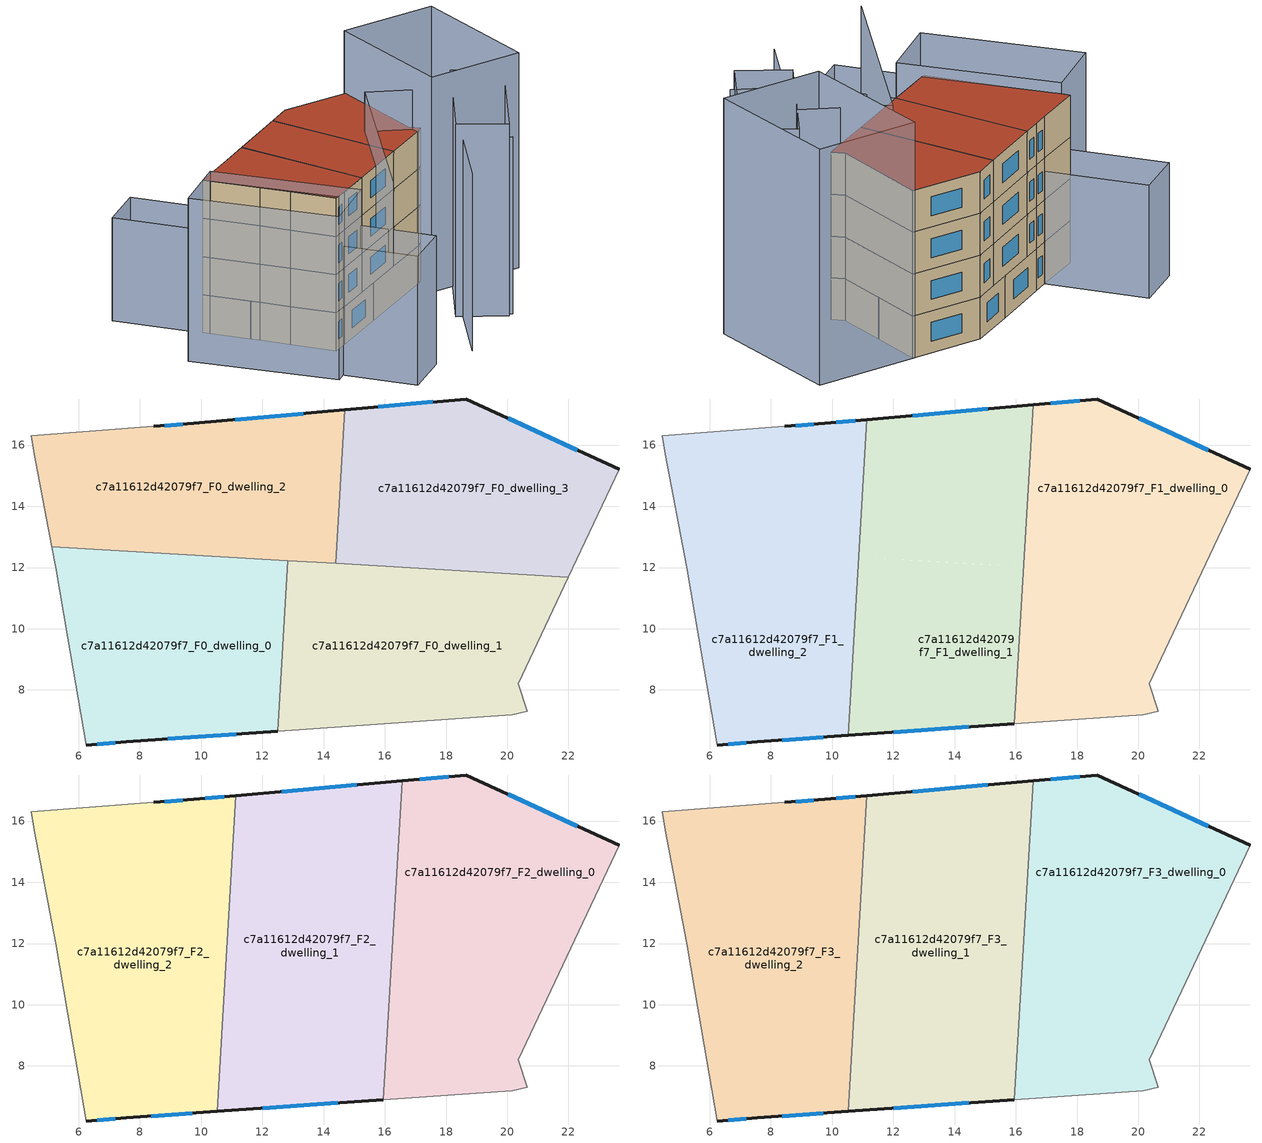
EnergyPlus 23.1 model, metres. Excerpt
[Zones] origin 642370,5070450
c7a11612d42079f7_F0_dwelling_0
 floor ground (EU_floor_Construction): 12.83,12.22 12.51,6.65 7.55,6.3 6.25,6.2 5.65,9.71 5.25,12.01 5.12,12.68 z0
 wall outside (EU_wall_Construction): 6.25,6.2 7.55,6.3 12.51,6.65 z0:3
 wall to c7a11612d42079f7_F0_dwelling_1 (EU_wall_Construction): 12.51,6.65 12.83,12.22 z0:3
 wall adiabatic (EU_wall_Construction): 5.12,12.68 5.25,12.01 5.65,9.71 6.25,6.2 z0:3
 wall to c7a11612d42079f7_F0_dwelling_2 (EU_wall_Construction): 12.83,12.22 5.12,12.68 z0:3
 window (EU_Window_Construction): 8.91,6.4 11.14,6.56 / 6.61,6.23 7.19,6.27 z0.83:2.17
c7a11612d42079f7_F0_dwelling_1
 floor ground (EU_floor_Construction): 22,11.68 20.36,8.2 20.66,7.3 20.16,7.2 12.51,6.65 12.83,12.22 z0
 wall adiabatic (EU_wall_Construction): 12.51,6.65 20.16,7.2 20.66,7.3 20.36,8.2 22,11.68 z0:3
 wall to c7a11612d42079f7_F0_dwelling_3 (EU_wall_Construction): 22,11.68 14.39,12.13 z0:3
 wall to c7a11612d42079f7_F0_dwelling_2 (EU_wall_Construction): 14.39,12.13 12.84,12.22 z0:3
c7a11612d42079f7_F0_dwelling_2
 floor ground (EU_floor_Construction): 14.69,17.15 14.39,12.13 5.12,12.68 4.55,15.71 4.45,16.31 8.45,16.61 9.75,16.71 z0
 wall outside (EU_wall_Construction): 14.69,17.15 9.75,16.71 8.45,16.61 z0:3
 wall adiabatic (EU_wall_Construction): 8.45,16.61 4.45,16.31 4.55,15.71 5.12,12.68 z0:3
 wall to c7a11612d42079f7_F0_dwelling_3 (EU_wall_Construction): 14.39,12.13 14.69,17.15 z0:3
 window (EU_Window_Construction): 9.39,16.68 8.81,16.64 / 13.33,17.03 11.11,16.83 z0.83:2.17
c7a11612d42079f7_F0_dwelling_3
 floor ground (EU_floor_Construction): 23.66,15.2 22,11.68 14.39,12.13 14.69,17.15 18.66,17.51 z0
 wall outside (EU_wall_Construction): 23.66,15.2 18.66,17.51 14.69,17.15 z0:3
 wall adiabatic (EU_wall_Construction): 22,11.68 23.66,15.2 z0:3
 window (EU_Window_Construction): 17.57,17.41 15.78,17.25 / 22.28,15.84 20.04,16.87 z0.83:2.17
c7a11612d42079f7_F1_dwelling_0
 floor to c7a11612d42079f7_F0_dwelling_3 (EU_floor_Construction): 23.66,15.2 22,11.68 16.26,12.02 16.57,17.32 18.66,17.51 z3
 floor to c7a11612d42079f7_F0_dwelling_1 (EU_floor_Construction): 22,11.68 20.36,8.2 20.66,7.3 20.16,7.2 15.96,6.9 16.26,12.02 z3
 wall outside (EU_wall_Construction): 23.66,15.2 18.66,17.51 16.57,17.32 z3:6
 wall adiabatic (EU_wall_Construction): 15.95,6.9 20.16,7.2 20.66,7.3 20.36,8.2 23.66,15.2 z3:6
 wall to c7a11612d42079f7_F1_dwelling_1 (EU_wall_Construction): 16.57,17.32 15.95,6.9 z3:6
 window (EU_Window_Construction): 18.08,17.45 17.15,17.37 / 22.28,15.84 20.04,16.87 z3.83:5.17
c7a11612d42079f7_F1_dwelling_1
 floor to c7a11612d42079f7_F0_dwelling_1 (EU_floor_Construction): 16.26,12.02 15.96,6.9 12.51,6.65 12.83,12.22 z3
 floor to c7a11612d42079f7_F0_dwelling_0 (EU_floor_Construction): 12.83,12.22 12.51,6.65 10.53,6.51 10.87,12.34 z3
 floor to c7a11612d42079f7_F0_dwelling_3 (EU_floor_Construction): 16.57,17.32 16.26,12.02 14.39,12.13 14.69,17.15 z3
 floor to c7a11612d42079f7_F0_dwelling_2 (EU_floor_Construction): 14.69,17.15 14.39,12.13 10.87,12.34 11.14,16.83 z3
 wall outside (EU_wall_Construction): 16.57,17.32 11.14,16.83 / 10.53,6.51 15.95,6.9 z3:6
 wall to c7a11612d42079f7_F1_dwelling_2 (EU_wall_Construction): 11.14,16.83 10.53,6.51 z3:6
 window (EU_Window_Construction): 15.08,17.19 12.63,16.97 / 12.02,6.62 14.46,6.79 z3.83:5.17
c7a11612d42079f7_F1_dwelling_2
 floor to c7a11612d42079f7_F0_dwelling_0 (EU_floor_Construction): 10.87,12.34 10.53,6.51 7.55,6.3 6.25,6.2 5.65,9.71 5.25,12.01 5.12,12.68 z3
 floor to c7a11612d42079f7_F0_dwelling_2 (EU_floor_Construction): 11.14,16.83 10.87,12.34 5.12,12.68 4.55,15.71 4.45,16.31 8.45,16.61 9.75,16.71 z3
 wall outside (EU_wall_Construction): 6.25,6.2 7.55,6.3 10.53,6.51 / 11.14,16.83 9.75,16.71 8.45,16.61 z3:6
 wall adiabatic (EU_wall_Construction): 8.45,16.61 4.45,16.31 4.55,15.71 5.25,12.01 5.65,9.71 6.25,6.2 z3:6
 window (EU_Window_Construction): 6.61,6.23 7.19,6.27 / 9.39,16.68 8.81,16.64 / 10.76,16.8 10.13,16.74 / 8.37,6.36 9.71,6.45 z3.83:5.17
c7a11612d42079f7_F2_dwelling_0
 floor to c7a11612d42079f7_F1_dwelling_0 (EU_floor_Construction): 23.66,15.2 20.36,8.2 20.66,7.3 20.16,7.2 15.95,6.9 16.57,17.32 18.66,17.51 z6
 wall outside (EU_wall_Construction): 23.66,15.2 18.66,17.51 16.57,17.32 z6:9
 wall adiabatic (EU_wall_Construction): 15.95,6.9 20.16,7.2 20.66,7.3 20.36,8.2 23.66,15.2 z6:9
 wall to c7a11612d42079f7_F2_dwelling_1 (EU_wall_Construction): 16.57,17.32 15.95,6.9 z6:9
 window (EU_Window_Construction): 18.08,17.45 17.15,17.37 / 22.28,15.84 20.04,16.87 z6.83:8.17
c7a11612d42079f7_F2_dwelling_1
 floor to c7a11612d42079f7_F1_dwelling_1 (EU_floor_Construction): 16.57,17.32 15.95,6.9 10.53,6.51 11.14,16.83 z6
 wall outside (EU_wall_Construction): 16.57,17.32 11.14,16.83 / 10.53,6.51 15.95,6.9 z6:9
 wall to c7a11612d42079f7_F2_dwelling_2 (EU_wall_Construction): 11.14,16.83 10.53,6.51 z6:9
 window (EU_Window_Construction): 15.08,17.19 12.63,16.97 / 12.02,6.62 14.46,6.79 z6.83:8.17
c7a11612d42079f7_F2_dwelling_2
 floor to c7a11612d42079f7_F1_dwelling_2 (EU_floor_Construction): 11.14,16.83 10.53,6.51 7.55,6.3 6.25,6.2 5.65,9.71 5.25,12.01 4.55,15.71 4.45,16.31 8.45,16.61 9.75,16.71 z6
 wall outside (EU_wall_Construction): 6.25,6.2 7.55,6.3 10.53,6.51 / 11.14,16.83 9.75,16.71 8.45,16.61 z6:9
 wall adiabatic (EU_wall_Construction): 8.45,16.61 4.45,16.31 4.55,15.71 5.25,12.01 5.65,9.71 6.25,6.2 z6:9
 window (EU_Window_Construction): 6.61,6.23 7.19,6.27 / 9.39,16.68 8.81,16.64 / 10.76,16.8 10.13,16.74 / 8.37,6.36 9.71,6.45 z6.83:8.17
c7a11612d42079f7_F3_dwelling_0
 floor to c7a11612d42079f7_F2_dwelling_0 (EU_floor_Construction): 23.66,15.2 20.36,8.2 20.66,7.3 20.16,7.2 15.95,6.9 16.57,17.32 18.66,17.51 z9
 wall outside (EU_wall_Construction): 23.66,15.2 18.66,17.51 16.57,17.32 z9:12
 wall adiabatic (EU_wall_Construction): 15.95,6.9 20.16,7.2 20.66,7.3 20.36,8.2 23.66,15.2 z9:12
 wall to c7a11612d42079f7_F3_dwelling_1 (EU_wall_Construction): 16.57,17.32 15.95,6.9 z9:12
 window (EU_Window_Construction): 18.08,17.45 17.15,17.37 / 22.28,15.84 20.04,16.87 z9.83:11.17
 roof outside (EU_roof_Construction): 20.66,7.3 20.36,8.2 23.66,15.2 18.66,17.51 16.57,17.32 15.95,6.9 20.16,7.2 z12
c7a11612d42079f7_F3_dwelling_1
 floor to c7a11612d42079f7_F2_dwelling_1 (EU_floor_Construction): 16.57,17.32 15.95,6.9 10.53,6.51 11.14,16.83 z9
 wall outside (EU_wall_Construction): 16.57,17.32 11.14,16.83 / 10.53,6.51 15.95,6.9 z9:12
 wall to c7a11612d42079f7_F3_dwelling_2 (EU_wall_Construction): 11.14,16.83 10.53,6.51 z9:12
 window (EU_Window_Construction): 15.08,17.19 12.63,16.97 / 12.02,6.62 14.46,6.79 z9.83:11.17
 roof outside (EU_roof_Construction): 15.95,6.9 16.57,17.32 11.14,16.83 10.53,6.51 z12
c7a11612d42079f7_F3_dwelling_2
 floor to c7a11612d42079f7_F2_dwelling_2 (EU_floor_Construction): 11.14,16.83 10.53,6.51 7.55,6.3 6.25,6.2 5.65,9.71 5.25,12.01 4.55,15.71 4.45,16.31 8.45,16.61 9.75,16.71 z9
 wall outside (EU_wall_Construction): 6.25,6.2 7.55,6.3 10.53,6.51 / 11.14,16.83 9.75,16.71 8.45,16.61 z9:12
 wall adiabatic (EU_wall_Construction): 8.45,16.61 4.45,16.31 4.55,15.71 5.25,12.01 5.65,9.71 6.25,6.2 z9:12
 window (EU_Window_Construction): 6.61,6.23 7.19,6.27 / 9.39,16.68 8.81,16.64 / 10.76,16.8 10.13,16.74 / 8.37,6.36 9.71,6.45 z9.83:11.17
 roof outside (EU_roof_Construction): 10.53,6.51 11.14,16.83 9.75,16.71 8.45,16.61 4.45,16.31 4.55,15.71 5.25,12.01 5.65,9.71 6.25,6.2 7.55,6.3 z12
shading: 11.13,-2.35 16.43,1.45 / 16.43,1.45 18.55,-1.51 z0:13.9; 4.44,0.44 18.06,10.52 / 18.06,10.52 21.87,5.37 / 26.65,3.82 18.11,-1.45 / 18.11,-1.45 16.08,1.84 / 16.08,1.84 24.62,7.11 / 24.62,7.11 26.65,3.82 z0:15.1; 6.55,4.8 7.65,-1.3 / 7.65,-1.3 3.66,-2.02 / 3.66,-2.02 2.56,4.08 / 2.56,4.08 6.55,4.8 z0:10.1; -0.66,14.61 4.55,15.71 / 4.55,15.71 6.92,4.5 / 6.92,4.5 1.71,3.4 / 1.71,3.4 -0.66,14.61 z0:12.8; 30.67,12.1 26.23,2.32 / 26.23,2.32 19.15,5.53 / 19.15,5.53 23.58,15.31 / 23.58,15.31 30.67,12.1 z0:16.9; 4.52,15.9 3.21,23.11 / 3.21,23.11 7.14,23.82 / 7.14,23.82 8.45,16.61 / 8.45,16.61 4.52,15.9 z0:8.1
[Building]
EU S2 Campaign: North Axis=0; Terrain=City; Solar Distribution=FullExterior
[Site:Location]
Lyon-Bron: Latitude=45.75; Longitude=5; Time Zone=1; Elevation=198
[SizingPeriod:WeatherFileDays]
AnnualSizingPeriod: Begin Month=1; Begin Day of Month=1; End Month=12; End Day of Month=31; Day of Week for Start Day=Monday; Use Weather File Daylight Saving Period=No; Use Weather File Rain and Snow Indicators=No
[MATERIAL]
EU_InternalMass_Material: Roughness=MediumRough; Thickness=0.1; Conductivity=1; Density=1800; Specific Heat=900; Thermal Absorptance=0.9; Solar Absorptance=0.7; Visible Absorptance=0.7
[MATERIAL:NOMASS] Roughness=MediumRough; Thermal Absorptance=0.9; Solar Absorptance=0.7; Visible Absorptance=0.7
Name | Thermal Resistance
EU_wall_NoMass | 0.87146
EU_roof_NoMass | 0.842276
EU_floor_NoMass | 0.496999
[WINDOWMATERIAL:SIMPLEGLAZINGSYSTEM]
EU_Window_SimpleGlazing: UFactor=2.2525; Solar Heat Gain Coefficient=0.76; Visible Transmittance=0.76
[CONSTRUCTION]
EU_wall_Construction: EU_wall_NoMass
EU_roof_Construction: EU_roof_NoMass
EU_floor_Construction: EU_floor_NoMass
EU_Window_Construction: EU_Window_SimpleGlazing
EU_InternalMass_Construction: EU_InternalMass_Material
[ZONE] Type=1; Multiplier=1; Ceiling Height=autocalculate; Floor Area=autocalculate; Part of Total Floor Area=Yes
Name | Volume
c7a11612d42079f7_F0_dwelling_0 | 126.105
c7a11612d42079f7_F1_dwelling_0; c7a11612d42079f7_F2_dwelling_0; c7a11612d42079f7_F3_dwelling_0 | 168.134
c7a11612d42079f7_F0_dwelling_1 | 126.096
c7a11612d42079f7_F1_dwelling_1; c7a11612d42079f7_F2_dwelling_1; c7a11612d42079f7_F3_dwelling_1 | 168.157
c7a11612d42079f7_F0_dwelling_2 | 126.106
c7a11612d42079f7_F1_dwelling_2; c7a11612d42079f7_F2_dwelling_2; c7a11612d42079f7_F3_dwelling_2 | 168.132
c7a11612d42079f7_F0_dwelling_3 | 126.11
[INTERNALMASS] Construction=EU_InternalMass_Construction
Name | Zone or ZoneList | Surface Area
c7a11612d42079f7_F0_dwelling_0_EU_InternalMass | c7a11612d42079f7_F0_dwelling_0 | 42.035
c7a11612d42079f7_F0_dwelling_1_EU_InternalMass | c7a11612d42079f7_F0_dwelling_1 | 42.0319
c7a11612d42079f7_F0_dwelling_2_EU_InternalMass | c7a11612d42079f7_F0_dwelling_2 | 42.0358
c7a11612d42079f7_F0_dwelling_3_EU_InternalMass | c7a11612d42079f7_F0_dwelling_3 | 42.0368
c7a11612d42079f7_F1_dwelling_0_EU_InternalMass | c7a11612d42079f7_F1_dwelling_0 | 56.0442
c7a11612d42079f7_F1_dwelling_1_EU_InternalMass | c7a11612d42079f7_F1_dwelling_1 | 56.0522
c7a11612d42079f7_F1_dwelling_2_EU_InternalMass | c7a11612d42079f7_F1_dwelling_2 | 56.0442
c7a11612d42079f7_F2_dwelling_0_EU_InternalMass | c7a11612d42079f7_F2_dwelling_0 | 56.0442
c7a11612d42079f7_F2_dwelling_1_EU_InternalMass | c7a11612d42079f7_F2_dwelling_1 | 56.0522
c7a11612d42079f7_F2_dwelling_2_EU_InternalMass | c7a11612d42079f7_F2_dwelling_2 | 56.0442
c7a11612d42079f7_F3_dwelling_0_EU_InternalMass | c7a11612d42079f7_F3_dwelling_0 | 56.0442
c7a11612d42079f7_F3_dwelling_1_EU_InternalMass | c7a11612d42079f7_F3_dwelling_1 | 56.0522
c7a11612d42079f7_F3_dwelling_2_EU_InternalMass | c7a11612d42079f7_F3_dwelling_2 | 56.0442
[OTHEREQUIPMENT] Fuel Type=Electricity; Design Level Calculation Method=Watts/Area; Power per Zone Floor Area=1; Fraction Latent=0; Fraction Radiant=0; Fraction Lost=0; Carbon Dioxide Generation Rate=0; EndUse Subcategory=EU_Step8_InternalGains
Name | Zone or ZoneList or Space or SpaceList | Schedule
EU_Step8_InternalGain_c7a11612d42079f7_F0_dwelling_0_f000 | c7a11612d42079f7_F0_dwelling_0 | EU_Step8_GainSchedule_c7a11612d42079f7_F0_dwelling_0_f000
EU_Step8_InternalGain_c7a11612d42079f7_F0_dwelling_1_f000 | c7a11612d42079f7_F0_dwelling_1 | EU_Step8_GainSchedule_c7a11612d42079f7_F0_dwelling_1_f000
EU_Step8_InternalGain_c7a11612d42079f7_F0_dwelling_2_f000 | c7a11612d42079f7_F0_dwelling_2 | EU_Step8_GainSchedule_c7a11612d42079f7_F0_dwelling_2_f000
EU_Step8_InternalGain_c7a11612d42079f7_F0_dwelling_3_f000 | c7a11612d42079f7_F0_dwelling_3 | EU_Step8_GainSchedule_c7a11612d42079f7_F0_dwelling_3_f000
EU_Step8_InternalGain_c7a11612d42079f7_F1_dwelling_0_f000 | c7a11612d42079f7_F1_dwelling_0 | EU_Step8_GainSchedule_c7a11612d42079f7_F1_dwelling_0_f000
EU_Step8_InternalGain_c7a11612d42079f7_F1_dwelling_1_f000 | c7a11612d42079f7_F1_dwelling_1 | EU_Step8_GainSchedule_c7a11612d42079f7_F1_dwelling_1_f000
EU_Step8_InternalGain_c7a11612d42079f7_F1_dwelling_2_f000 | c7a11612d42079f7_F1_dwelling_2 | EU_Step8_GainSchedule_c7a11612d42079f7_F1_dwelling_2_f000
EU_Step8_InternalGain_c7a11612d42079f7_F2_dwelling_0_f000 | c7a11612d42079f7_F2_dwelling_0 | EU_Step8_GainSchedule_c7a11612d42079f7_F2_dwelling_0_f000
EU_Step8_InternalGain_c7a11612d42079f7_F2_dwelling_1_f000 | c7a11612d42079f7_F2_dwelling_1 | EU_Step8_GainSchedule_c7a11612d42079f7_F2_dwelling_1_f000
EU_Step8_InternalGain_c7a11612d42079f7_F2_dwelling_2_f000 | c7a11612d42079f7_F2_dwelling_2 | EU_Step8_GainSchedule_c7a11612d42079f7_F2_dwelling_2_f000
EU_Step8_InternalGain_c7a11612d42079f7_F3_dwelling_0_f000 | c7a11612d42079f7_F3_dwelling_0 | EU_Step8_GainSchedule_c7a11612d42079f7_F3_dwelling_0_f000
EU_Step8_InternalGain_c7a11612d42079f7_F3_dwelling_1_f000 | c7a11612d42079f7_F3_dwelling_1 | EU_Step8_GainSchedule_c7a11612d42079f7_F3_dwelling_1_f000
EU_Step8_InternalGain_c7a11612d42079f7_F3_dwelling_2_f000 | c7a11612d42079f7_F3_dwelling_2 | EU_Step8_GainSchedule_c7a11612d42079f7_F3_dwelling_2_f000
[ZONEVENTILATION:DESIGNFLOWRATE] Schedule=EU_AlwaysOn; Design Flow Rate Calculation Method=AirChanges/Hour; Air Changes per Hour=0.425; Ventilation Type=Natural; Fan Pressure Rise=0; Fan Total Efficiency=1; Constant Term Coefficient=1; Temperature Term Coefficient=0; Velocity Term Coefficient=0; Velocity Squared Term Coefficient=0; Minimum Indoor Temperature=-100; Maximum Indoor Temperature=100; Delta Temperature=-100; Minimum Outdoor Temperature=-100; Maximum Outdoor Temperature=100; Maximum Wind Speed=40
Name | Zone or ZoneList or Space or SpaceList
EU_ConstantAir_c7a11612d42079f7_F0_dwelling_0 | c7a11612d42079f7_F0_dwelling_0
EU_ConstantAir_c7a11612d42079f7_F0_dwelling_1 | c7a11612d42079f7_F0_dwelling_1
EU_ConstantAir_c7a11612d42079f7_F0_dwelling_2 | c7a11612d42079f7_F0_dwelling_2
EU_ConstantAir_c7a11612d42079f7_F0_dwelling_3 | c7a11612d42079f7_F0_dwelling_3
EU_ConstantAir_c7a11612d42079f7_F1_dwelling_0 | c7a11612d42079f7_F1_dwelling_0
EU_ConstantAir_c7a11612d42079f7_F1_dwelling_1 | c7a11612d42079f7_F1_dwelling_1
EU_ConstantAir_c7a11612d42079f7_F1_dwelling_2 | c7a11612d42079f7_F1_dwelling_2
EU_ConstantAir_c7a11612d42079f7_F2_dwelling_0 | c7a11612d42079f7_F2_dwelling_0
EU_ConstantAir_c7a11612d42079f7_F2_dwelling_1 | c7a11612d42079f7_F2_dwelling_1
EU_ConstantAir_c7a11612d42079f7_F2_dwelling_2 | c7a11612d42079f7_F2_dwelling_2
EU_ConstantAir_c7a11612d42079f7_F3_dwelling_0 | c7a11612d42079f7_F3_dwelling_0
EU_ConstantAir_c7a11612d42079f7_F3_dwelling_1 | c7a11612d42079f7_F3_dwelling_1
EU_ConstantAir_c7a11612d42079f7_F3_dwelling_2 | c7a11612d42079f7_F3_dwelling_2
[HVACTEMPLATE:THERMOSTAT] Constant Heating Setpoint=20; Constant Cooling Setpoint=50
EU_HeatOnly_c7a11612d42079f7_F0_dwelling_0; EU_HeatOnly_c7a11612d42079f7_F0_dwelling_1; EU_HeatOnly_c7a11612d42079f7_F0_dwelling_2; EU_HeatOnly_c7a11612d42079f7_F0_dwelling_3; EU_HeatOnly_c7a11612d42079f7_F1_dwelling_0; EU_HeatOnly_c7a11612d42079f7_F1_dwelling_1; EU_HeatOnly_c7a11612d42079f7_F1_dwelling_2; EU_HeatOnly_c7a11612d42079f7_F2_dwelling_0; EU_HeatOnly_c7a11612d42079f7_F2_dwelling_1; EU_HeatOnly_c7a11612d42079f7_F2_dwelling_2; EU_HeatOnly_c7a11612d42079f7_F3_dwelling_0; EU_HeatOnly_c7a11612d42079f7_F3_dwelling_1; EU_HeatOnly_c7a11612d42079f7_F3_dwelling_2
[HVACTEMPLATE:ZONE:IDEALLOADSAIRSYSTEM] System Availability Schedule=EU_AlwaysOn; Maximum Heating Supply Air Temperature=50; Minimum Cooling Supply Air Temperature=13; Maximum Heating Supply Air Humidity Ratio=0.0156; Minimum Cooling Supply Air Humidity Ratio=0.0077; Heating Limit=NoLimit; Cooling Limit=NoLimit; Heating Availability Schedule=EU_AlwaysOn; Cooling Availability Schedule=EU_CoolingOff; Dehumidification Control Type=ConstantSensibleHeatRatio; Cooling Sensible Heat Ratio=0.7; Dehumidification Setpoint=60; Humidification Control Type=None; Humidification Setpoint=30; Outdoor Air Method=None; Outdoor Air Flow Rate per Person=0.00944; Outdoor Air Flow Rate per Zone Floor Area=0; Outdoor Air Flow Rate per Zone=0; Demand Controlled Ventilation Type=None; Outdoor Air Economizer Type=NoEconomizer; Heat Recovery Type=None; Sensible Heat Recovery Effectiveness=0.7; Latent Heat Recovery Effectiveness=0.65
Name | Template Thermostat
c7a11612d42079f7_F0_dwelling_0 | EU_HeatOnly_c7a11612d42079f7_F0_dwelling_0
c7a11612d42079f7_F0_dwelling_1 | EU_HeatOnly_c7a11612d42079f7_F0_dwelling_1
c7a11612d42079f7_F0_dwelling_2 | EU_HeatOnly_c7a11612d42079f7_F0_dwelling_2
c7a11612d42079f7_F0_dwelling_3 | EU_HeatOnly_c7a11612d42079f7_F0_dwelling_3
c7a11612d42079f7_F1_dwelling_0 | EU_HeatOnly_c7a11612d42079f7_F1_dwelling_0
c7a11612d42079f7_F1_dwelling_1 | EU_HeatOnly_c7a11612d42079f7_F1_dwelling_1
c7a11612d42079f7_F1_dwelling_2 | EU_HeatOnly_c7a11612d42079f7_F1_dwelling_2
c7a11612d42079f7_F2_dwelling_0 | EU_HeatOnly_c7a11612d42079f7_F2_dwelling_0
c7a11612d42079f7_F2_dwelling_1 | EU_HeatOnly_c7a11612d42079f7_F2_dwelling_1
c7a11612d42079f7_F2_dwelling_2 | EU_HeatOnly_c7a11612d42079f7_F2_dwelling_2
c7a11612d42079f7_F3_dwelling_0 | EU_HeatOnly_c7a11612d42079f7_F3_dwelling_0
c7a11612d42079f7_F3_dwelling_1 | EU_HeatOnly_c7a11612d42079f7_F3_dwelling_1
c7a11612d42079f7_F3_dwelling_2 | EU_HeatOnly_c7a11612d42079f7_F3_dwelling_2
[SIZING:ZONE] Zone Cooling Design Supply Air Temperature Input Method=SupplyAirTemperature; Zone Cooling Design Supply Air Temperature=13; Zone Heating Design Supply Air Temperature Input Method=SupplyAirTemperature; Zone Heating Design Supply Air Temperature=50; Zone Cooling Design Supply Air Humidity Ratio=0.008; Zone Heating Design Supply Air Humidity Ratio=0.008; Cooling Design Air Flow Method=DesignDay; Cooling Design Air Flow Rate=0; Cooling Minimum Air Flow per Zone Floor Area=0.000762; Cooling Minimum Air Flow=0; Cooling Minimum Air Flow Fraction=0.2; Heating Design Air Flow Method=DesignDay; Heating Design Air Flow Rate=0; Heating Maximum Air Flow per Zone Floor Area=0.002032; Heating Maximum Air Flow=0.141576; Heating Maximum Air Flow Fraction=0.3; Account for Dedicated Outdoor Air System=No; Dedicated Outdoor Air System Control Strategy=NeutralSupplyAir; Dedicated Outdoor Air Low Setpoint Temperature for Design=autosize; Dedicated Outdoor Air High Setpoint Temperature for Design=autosize; Zone Load Sizing Method=Sensible Load Only No Latent Load; Zone Latent Cooling Design Supply Air Humidity Ratio Input Method=HumidityRatioDifference; Zone Cooling Design Supply Air Humidity Ratio Difference=0.005; Zone Latent Heating Design Supply Air Humidity Ratio Input Method=HumidityRatioDifference; Zone Humidification Design Supply Air Humidity Ratio Difference=0.005
c7a11612d42079f7_F0_dwelling_0; c7a11612d42079f7_F0_dwelling_1; c7a11612d42079f7_F0_dwelling_2; c7a11612d42079f7_F0_dwelling_3; c7a11612d42079f7_F1_dwelling_0; c7a11612d42079f7_F1_dwelling_1; c7a11612d42079f7_F1_dwelling_2; c7a11612d42079f7_F2_dwelling_0; c7a11612d42079f7_F2_dwelling_1; c7a11612d42079f7_F2_dwelling_2; c7a11612d42079f7_F3_dwelling_0; c7a11612d42079f7_F3_dwelling_1; c7a11612d42079f7_F3_dwelling_2
[SCHEDULE:CONSTANT]
Name | Hourly Value
EU_AlwaysOn | 1
EU_CoolingOff | 0
[SCHEDULE:FILE] Column Number=1; Rows to Skip at Top=0; Number of Hours of Data=8760; Column Separator=Comma; Interpolate to Timestep=No; Minutes per Item=60; Adjust Schedule for Daylight Savings=Yes
Name | File
EU_Step8_GainSchedule_c7a11612d42079f7_F0_dwelling_0_f000 | ../../schedules/c7a11612d42079f7/c7a11612d42079f7_F0_dwelling_0_f000_gain.csv
EU_Step8_GainSchedule_c7a11612d42079f7_F0_dwelling_1_f000 | ../../schedules/c7a11612d42079f7/c7a11612d42079f7_F0_dwelling_1_f000_gain.csv
EU_Step8_GainSchedule_c7a11612d42079f7_F0_dwelling_2_f000 | ../../schedules/c7a11612d42079f7/c7a11612d42079f7_F0_dwelling_2_f000_gain.csv
EU_Step8_GainSchedule_c7a11612d42079f7_F0_dwelling_3_f000 | ../../schedules/c7a11612d42079f7/c7a11612d42079f7_F0_dwelling_3_f000_gain.csv
EU_Step8_GainSchedule_c7a11612d42079f7_F1_dwelling_0_f000 | ../../schedules/c7a11612d42079f7/c7a11612d42079f7_F1_dwelling_0_f000_gain.csv
EU_Step8_GainSchedule_c7a11612d42079f7_F1_dwelling_1_f000 | ../../schedules/c7a11612d42079f7/c7a11612d42079f7_F1_dwelling_1_f000_gain.csv
EU_Step8_GainSchedule_c7a11612d42079f7_F1_dwelling_2_f000 | ../../schedules/c7a11612d42079f7/c7a11612d42079f7_F1_dwelling_2_f000_gain.csv
EU_Step8_GainSchedule_c7a11612d42079f7_F2_dwelling_0_f000 | ../../schedules/c7a11612d42079f7/c7a11612d42079f7_F2_dwelling_0_f000_gain.csv
EU_Step8_GainSchedule_c7a11612d42079f7_F2_dwelling_1_f000 | ../../schedules/c7a11612d42079f7/c7a11612d42079f7_F2_dwelling_1_f000_gain.csv
EU_Step8_GainSchedule_c7a11612d42079f7_F2_dwelling_2_f000 | ../../schedules/c7a11612d42079f7/c7a11612d42079f7_F2_dwelling_2_f000_gain.csv
EU_Step8_GainSchedule_c7a11612d42079f7_F3_dwelling_0_f000 | ../../schedules/c7a11612d42079f7/c7a11612d42079f7_F3_dwelling_0_f000_gain.csv
EU_Step8_GainSchedule_c7a11612d42079f7_F3_dwelling_1_f000 | ../../schedules/c7a11612d42079f7/c7a11612d42079f7_F3_dwelling_1_f000_gain.csv
EU_Step8_GainSchedule_c7a11612d42079f7_F3_dwelling_2_f000 | ../../schedules/c7a11612d42079f7/c7a11612d42079f7_F3_dwelling_2_f000_gain.csv
